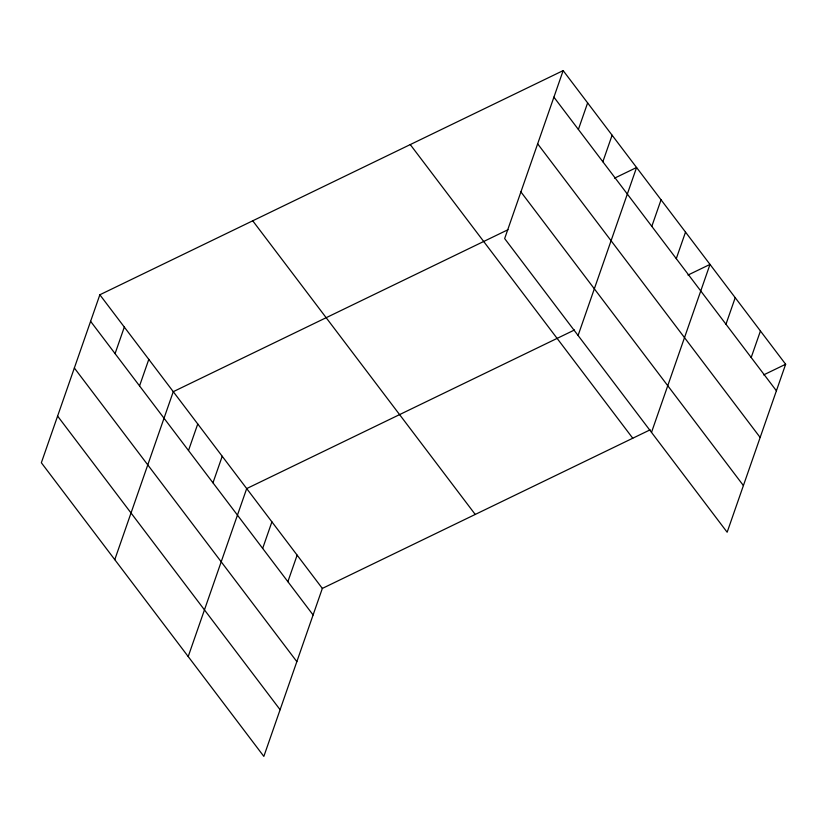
<?xml version="1.0" encoding="UTF-8"?>
<svg xmlns="http://www.w3.org/2000/svg" width="827" height="827" viewBox="0 0 827 827"><rect width="100%" height="100%" fill="white"/><g stroke="black" fill="none" stroke-linecap="round" stroke-linejoin="round"><path stroke-width="1.24" d="M563.156 70.605L504.656 238.579L727.15 532.226L785.65 364.252L563.156 70.605L99.85 294.774L41.35 462.748L263.844 756.395L322.344 588.421L650.136 429.823M115.077 353.615L124.319 327.068M139.546 385.92L148.798 359.373M114.777 559.652L173.267 391.678L508.005 229.72M188.504 450.519L197.746 423.972M212.973 482.823L222.215 456.277M188.205 656.555L246.694 488.581L574.486 329.983M262.666 548.404L271.907 521.858M287.879 581.691L297.131 555.144M578.383 129.457L587.625 102.91M602.852 161.751L612.104 135.204M578.083 335.483L636.573 167.509L614.564 178.156M651.81 226.36L661.052 199.814M676.279 258.655L685.521 232.108M651.5 432.387L710 264.413L687.992 275.06M725.972 324.236L735.213 297.689M751.185 357.522L760.437 330.976M763.641 374.9L785.65 364.252M553.904 97.152L776.408 390.799M537.653 143.826L760.158 437.473M520.907 191.905L743.411 485.563M410.264 144.58L632.758 438.227M252.731 220.799L475.236 514.446M99.85 294.774L322.344 588.421M90.598 321.321L313.102 614.968M74.347 367.984L296.852 661.641M57.601 416.074L280.105 709.721"/></g></svg>
